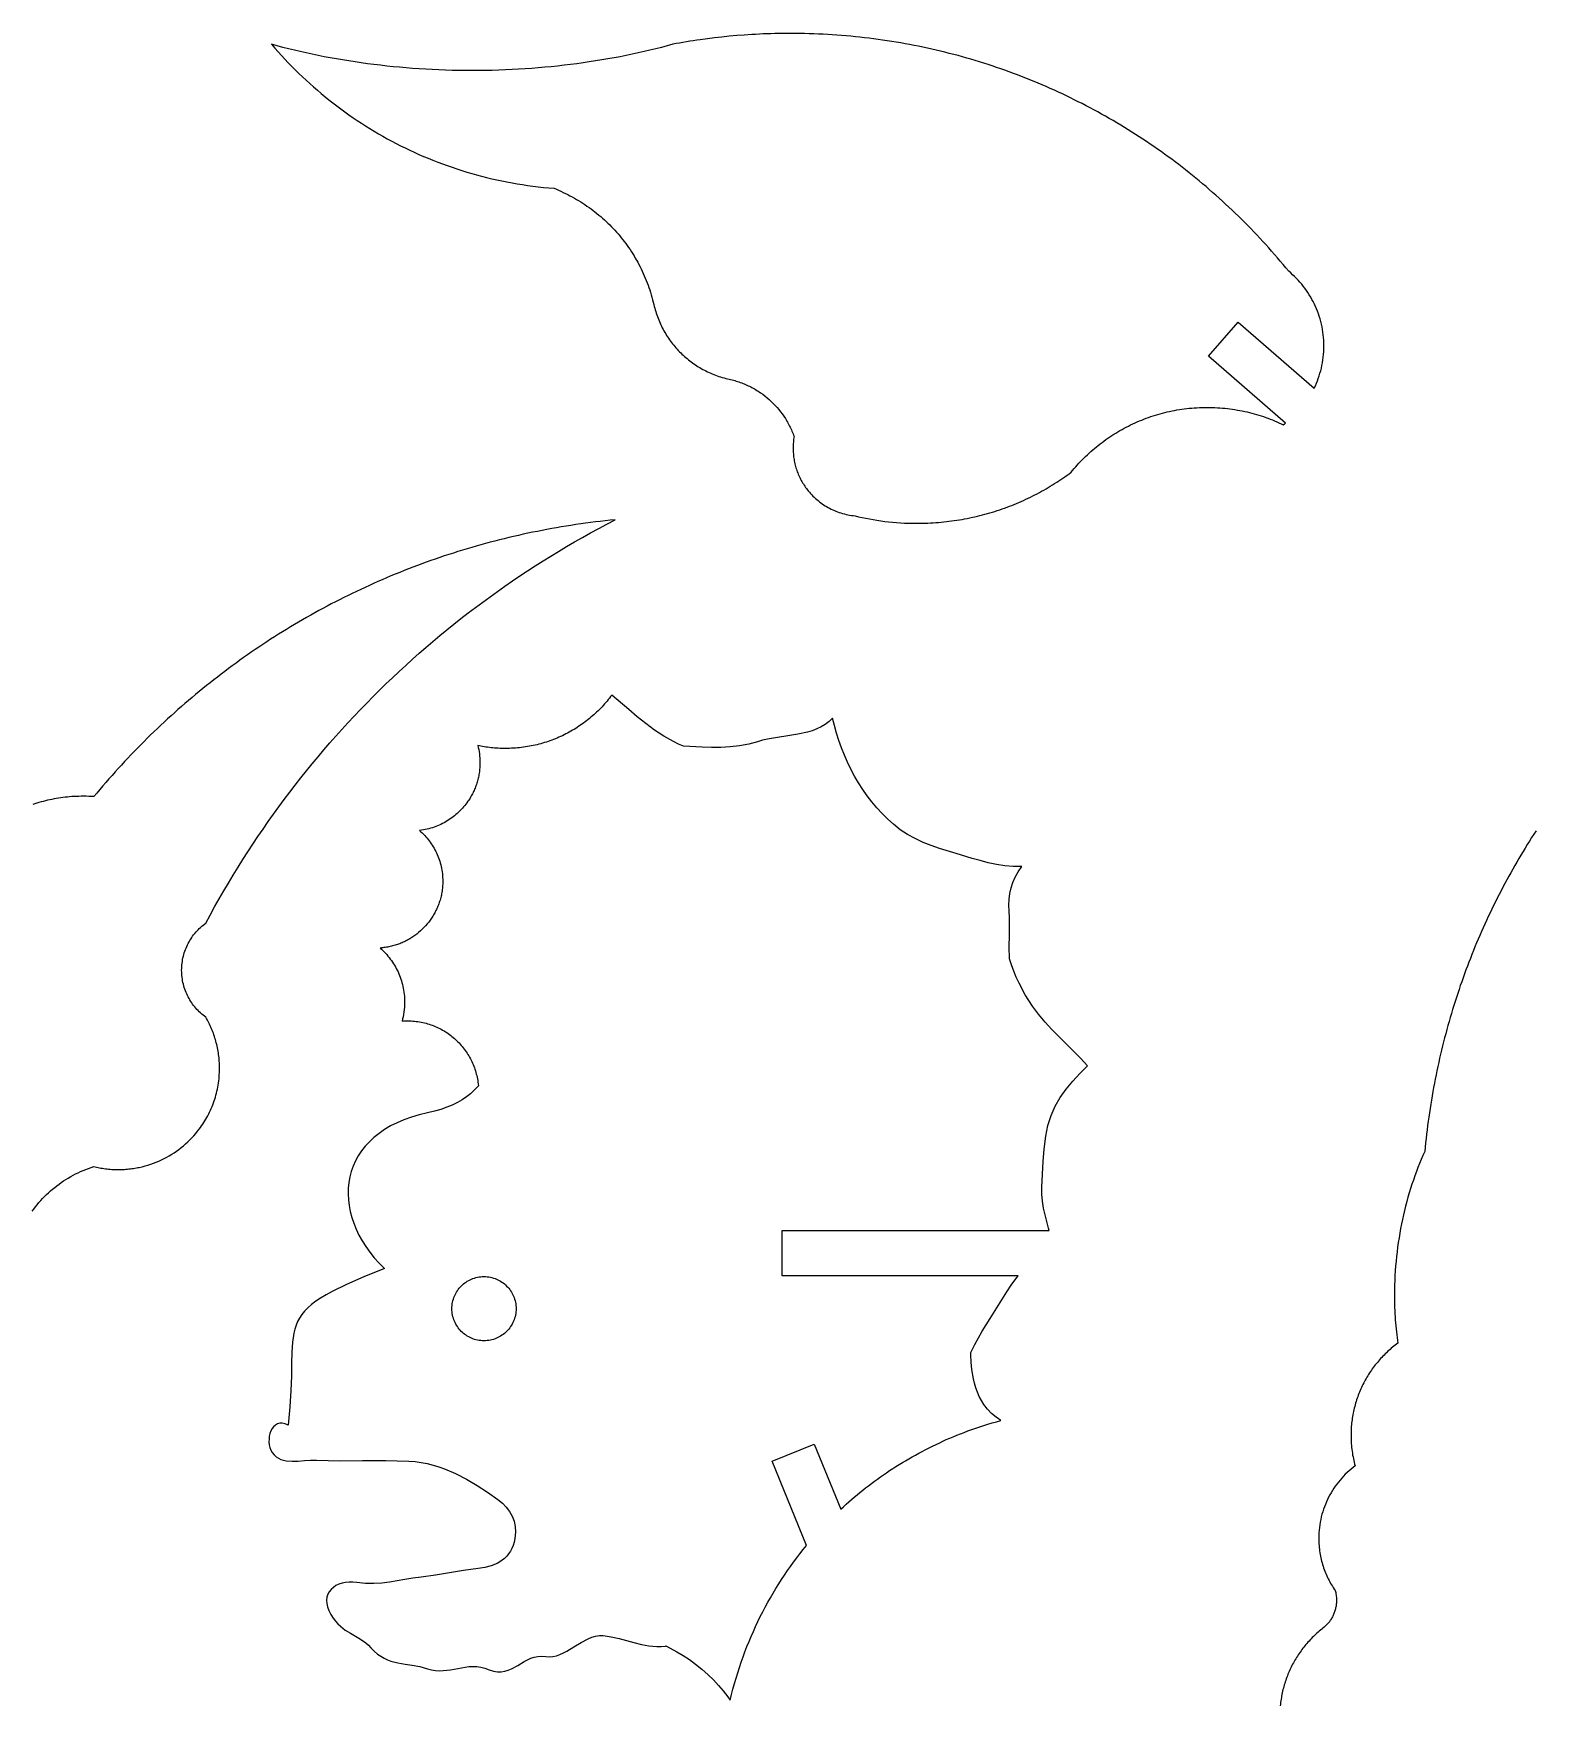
# Model space of a CAD drawing. Extents: x 296 to 476, y 465 to 753.
# Drawn here: x 346.7 to 397.6, y 696.4 to 753 of the extents above; entities that cross this region are included whole.
import ezdxf

# ---------------------------------------------------------------- set-up
doc = ezdxf.new("R2010")
doc.units = 0
doc.layers.add('Default_Layer', color=1, linetype='CONTINUOUS')

msp = doc.modelspace()

# ---------------------------------------------------------------- linework, layer by layer
at = {"layer": 'Default_Layer'}
for points in [[(390.08, 741.022), (390.118, 741.101), (390.154, 741.182), (390.187, 741.264), (390.219, 741.348), (390.248, 741.434), (390.275, 741.521), (390.3, 741.609), (390.322, 741.698), (390.342, 741.789), (390.359, 741.881), (390.374, 741.974), (390.386, 742.068), (390.396, 742.163), (390.403, 742.258), (390.407, 742.355), (390.409, 742.452), (390.407, 742.547), (390.403, 742.641), (390.397, 742.735), (390.387, 742.828), (390.376, 742.92), (390.361, 743.011), (390.344, 743.101), (390.325, 743.191), (390.303, 743.279), (390.279, 743.367), (390.253, 743.454), (390.224, 743.539), (390.193, 743.624), (390.159, 743.707), (390.124, 743.79), (390.086, 743.871), (390.046, 743.951), (390.004, 744.029), (389.96, 744.107), (389.914, 744.183), (389.866, 744.258), (389.816, 744.331), (389.764, 744.403), (389.71, 744.474), (389.655, 744.543), (389.597, 744.61), (389.538, 744.676), (389.477, 744.741), (389.414, 744.803), (389.349, 744.865), (389.283, 744.924), (389.216, 744.982), (389.121, 745.097), (389.026, 745.212), (388.93, 745.326), (388.833, 745.439), (388.736, 745.552), (388.637, 745.664), (388.538, 745.775), (388.439, 745.885), (388.338, 745.995), (388.237, 746.105), (388.135, 746.213), (388.033, 746.321), (387.93, 746.428), (387.826, 746.534), (387.721, 746.64), (387.616, 746.745), (387.51, 746.849), (387.403, 746.953), (387.295, 747.055), (387.187, 747.157), (387.078, 747.259), (386.969, 747.359), (386.859, 747.459), (386.748, 747.558), (386.637, 747.656), (386.524, 747.754), (386.412, 747.851), (386.298, 747.947), (386.184, 748.042), (386.069, 748.137), (385.954, 748.23), (385.838, 748.323), (385.722, 748.415), (385.604, 748.507), (385.486, 748.597), (385.368, 748.687), (385.249, 748.776), (385.129, 748.864), (385.009, 748.952), (384.888, 749.038), (384.766, 749.124), (384.644, 749.209), (384.521, 749.293), (384.398, 749.376), (384.274, 749.459), (384.15, 749.54), (384.025, 749.621), (383.899, 749.701), (383.773, 749.78), (383.646, 749.859), (383.519, 749.936), (383.391, 750.013), (383.262, 750.088), (383.133, 750.163), (383.004, 750.237), (382.873, 750.31), (382.743, 750.382), (382.612, 750.454), (382.48, 750.524), (382.348, 750.594), (382.215, 750.663), (382.082, 750.73), (381.948, 750.797), (381.813, 750.863), (381.679, 750.928), (381.543, 750.993), (381.407, 751.056), (381.271, 751.118), (381.134, 751.18), (380.997, 751.24), (380.859, 751.3), (380.721, 751.358), (380.582, 751.416), (380.443, 751.473), (380.303, 751.529), (380.163, 751.584), (380.022, 751.638), (379.881, 751.691), (379.739, 751.743), (379.597, 751.794), (379.455, 751.844), (379.312, 751.893), (379.168, 751.941), (379.025, 751.989), (378.88, 752.035), (378.736, 752.08), (378.591, 752.124), (378.445, 752.168), (378.299, 752.21), (378.153, 752.251), (378.006, 752.292), (377.859, 752.331), (377.711, 752.369), (377.563, 752.406), (377.415, 752.443), (377.266, 752.478), (377.117, 752.512), (376.967, 752.545), (376.817, 752.577), (376.667, 752.609), (376.516, 752.639), (376.365, 752.668), (376.214, 752.696), (376.062, 752.723), (375.91, 752.748), (375.757, 752.773), (375.605, 752.797), (375.451, 752.82), (375.298, 752.841), (375.144, 752.862), (374.99, 752.881), (374.835, 752.9), (374.68, 752.917), (374.525, 752.933), (374.37, 752.948), (374.214, 752.962), (374.058, 752.975), (373.901, 752.987), (373.744, 752.998), (373.587, 753.007), (373.43, 753.016), (373.272, 753.023), (373.114, 753.029), (372.956, 753.034), (372.798, 753.038), (372.639, 753.041), (372.48, 753.043), (372.32, 753.044), (372.188, 753.043), (372.057, 753.042), (371.925, 753.04), (371.794, 753.037), (371.663, 753.034), (371.533, 753.03), (371.403, 753.025), (371.273, 753.019), (371.143, 753.013), (371.014, 753.005), (370.758, 752.989), (370.503, 752.97), (370.251, 752.947), (370.001, 752.923), (369.754, 752.895), (369.509, 752.865), (369.268, 752.832), (369.149, 752.815), (369.03, 752.797), (368.913, 752.778), (368.796, 752.759), (368.68, 752.739), (368.566, 752.719), (368.452, 752.698), (368.339, 752.676), (368.147, 752.623), (367.953, 752.572), (367.757, 752.523), (367.56, 752.475), (367.361, 752.428), (367.161, 752.383), (366.959, 752.339), (366.755, 752.297), (366.551, 752.256), (366.344, 752.217), (366.137, 752.18), (365.928, 752.144), (365.718, 752.11), (365.506, 752.077), (365.293, 752.046), (365.08, 752.016), (364.865, 751.989), (364.649, 751.963), (364.432, 751.938), (364.214, 751.916), (363.995, 751.895), (363.775, 751.875), (363.554, 751.858), (363.333, 751.842), (363.11, 751.828), (362.887, 751.816), (362.664, 751.806), (362.439, 751.798), (362.214, 751.791), (361.989, 751.786), (361.762, 751.783), (361.536, 751.783), (361.309, 751.783), (361.083, 751.786), (360.858, 751.791), (360.633, 751.798), (360.408, 751.806), (360.184, 751.816), (359.961, 751.828), (359.739, 751.842), (359.518, 751.858), (359.297, 751.875), (359.077, 751.895), (358.858, 751.916), (358.64, 751.938), (358.423, 751.963), (358.207, 751.989), (357.992, 752.016), (357.778, 752.046), (357.566, 752.077), (357.354, 752.11), (357.144, 752.144), (356.935, 752.18), (356.727, 752.217), (356.521, 752.256), (356.316, 752.297), (356.113, 752.339), (355.911, 752.383), (355.71, 752.428), (355.512, 752.475), (355.314, 752.523), (355.119, 752.572), (354.925, 752.623), (354.733, 752.676), (354.844, 752.547), (354.956, 752.42), (355.07, 752.295), (355.185, 752.17), (355.302, 752.047), (355.421, 751.926), (355.54, 751.806), (355.661, 751.687), (355.784, 751.57), (355.908, 751.455), (356.033, 751.341), (356.16, 751.228), (356.288, 751.117), (356.417, 751.007), (356.548, 750.9), (356.68, 750.793), (356.813, 750.688), (356.948, 750.585), (357.083, 750.483), (357.221, 750.383), (357.359, 750.285), (357.498, 750.188), (357.639, 750.093), (357.781, 750), (357.924, 749.908), (358.069, 749.818), (358.214, 749.73), (358.361, 749.644), (358.509, 749.559), (358.658, 749.476), (358.808, 749.394), (358.959, 749.315), (359.112, 749.237), (359.265, 749.161), (359.419, 749.087), (359.575, 749.015), (359.732, 748.945), (359.889, 748.876), (360.048, 748.81), (360.208, 748.745), (360.368, 748.682), (360.53, 748.621), (360.692, 748.562), (360.856, 748.505), (361.021, 748.45), (361.186, 748.397), (361.352, 748.346), (361.52, 748.296), (361.688, 748.249), (361.857, 748.204), (362.027, 748.161), (362.198, 748.12), (362.369, 748.081), (362.542, 748.044), (362.715, 748.01), (362.889, 747.977), (363.064, 747.946), (363.24, 747.918), (363.417, 747.892), (363.594, 747.867), (363.772, 747.845), (363.951, 747.826), (364.13, 747.808), (364.31, 747.793), (364.39, 747.76), (364.468, 747.727), (364.546, 747.692), (364.624, 747.656), (364.7, 747.619), (364.776, 747.581), (364.852, 747.542), (364.926, 747.502), (365, 747.461), (365.073, 747.419), (365.146, 747.375), (365.218, 747.331), (365.289, 747.286), (365.359, 747.24), (365.428, 747.192), (365.497, 747.144), (365.565, 747.095), (365.632, 747.045), (365.698, 746.994), (365.763, 746.941), (365.828, 746.888), (365.892, 746.834), (365.955, 746.78), (366.017, 746.724), (366.078, 746.667), (366.139, 746.609), (366.198, 746.551), (366.257, 746.492), (366.314, 746.431), (366.371, 746.37), (366.427, 746.308), (366.482, 746.246), (366.536, 746.182), (366.589, 746.117), (366.641, 746.052), (366.692, 745.986), (366.742, 745.919), (366.791, 745.852), (366.84, 745.783), (366.887, 745.714), (366.933, 745.644), (366.978, 745.574), (367.022, 745.502), (367.065, 745.43), (367.107, 745.357), (367.148, 745.284), (367.188, 745.21), (367.227, 745.135), (367.265, 745.059), (367.301, 744.983), (367.337, 744.906), (367.371, 744.828), (367.405, 744.75), (367.437, 744.671), (367.468, 744.592), (367.498, 744.511), (367.526, 744.431), (367.554, 744.349), (367.58, 744.268), (367.605, 744.185), (367.629, 744.102), (367.652, 744.018), (367.673, 743.934), (367.694, 743.849), (367.708, 743.79), (367.723, 743.731), (367.74, 743.673), (367.757, 743.615), (367.775, 743.557), (367.794, 743.5), (367.815, 743.444), (367.836, 743.388), (367.858, 743.332), (367.881, 743.277), (367.905, 743.223), (367.93, 743.169), (367.955, 743.115), (367.982, 743.062), (368.01, 743.01), (368.038, 742.958), (368.067, 742.907), (368.097, 742.856), (368.128, 742.806), (368.16, 742.757), (368.193, 742.708), (368.226, 742.66), (368.261, 742.612), (368.296, 742.565), (368.332, 742.519), (368.368, 742.473), (368.406, 742.428), (368.444, 742.384), (368.483, 742.34), (368.523, 742.298), (368.563, 742.255), (368.604, 742.214), (368.646, 742.173), (368.689, 742.133), (368.732, 742.094), (368.776, 742.055), (368.821, 742.018), (368.866, 741.981), (368.912, 741.944), (368.959, 741.909), (369.006, 741.874), (369.054, 741.84), (369.103, 741.808), (369.152, 741.775), (369.202, 741.744), (369.252, 741.714), (369.303, 741.684), (369.355, 741.655), (369.407, 741.627), (369.459, 741.6), (369.513, 741.574), (369.566, 741.549), (369.621, 741.525), (369.675, 741.501), (369.731, 741.479), (369.787, 741.457), (369.843, 741.437), (369.9, 741.417), (369.957, 741.399), (370.015, 741.381), (370.073, 741.364), (370.132, 741.349), (370.191, 741.334), (370.25, 741.32), (370.298, 741.309), (370.346, 741.297), (370.394, 741.285), (370.441, 741.272), (370.488, 741.258), (370.534, 741.243), (370.58, 741.228), (370.626, 741.212), (370.672, 741.195), (370.717, 741.178), (370.761, 741.16), (370.806, 741.141), (370.85, 741.122), (370.893, 741.101), (370.936, 741.081), (370.979, 741.059), (371.021, 741.037), (371.063, 741.015), (371.105, 740.991), (371.146, 740.967), (371.187, 740.943), (371.227, 740.917), (371.267, 740.892), (371.306, 740.865), (371.384, 740.81), (371.459, 740.753), (371.533, 740.694), (371.604, 740.633), (371.674, 740.569), (371.742, 740.503), (371.807, 740.435), (371.871, 740.365), (371.932, 740.293), (371.991, 740.218), (372.047, 740.142), (372.102, 740.065), (372.154, 739.985), (372.179, 739.944), (372.203, 739.903), (372.227, 739.862), (372.251, 739.82), (372.273, 739.778), (372.295, 739.735), (372.316, 739.692), (372.337, 739.649), (372.357, 739.605), (372.377, 739.56), (372.395, 739.516), (372.413, 739.471), (372.431, 739.425), (372.447, 739.38), (372.44, 739.335), (372.433, 739.289), (372.428, 739.241), (372.423, 739.192), (372.419, 739.143), (372.416, 739.092), (372.415, 739.041), (372.414, 738.99), (372.415, 738.94), (372.416, 738.89), (372.419, 738.841), (372.423, 738.792), (372.427, 738.743), (372.433, 738.695), (372.439, 738.647), (372.447, 738.599), (372.456, 738.552), (372.465, 738.505), (372.476, 738.458), (372.487, 738.412), (372.499, 738.366), (372.513, 738.32), (372.527, 738.275), (372.542, 738.231), (372.558, 738.186), (372.574, 738.143), (372.592, 738.099), (372.61, 738.056), (372.63, 738.014), (372.65, 737.972), (372.671, 737.93), (372.692, 737.89), (372.715, 737.849), (372.738, 737.809), (372.762, 737.77), (372.787, 737.731), (372.812, 737.693), (372.838, 737.655), (372.865, 737.618), (372.893, 737.582), (372.93, 737.536), (372.967, 737.491), (373.006, 737.447), (373.046, 737.403), (373.087, 737.361), (373.129, 737.32), (373.172, 737.28), (373.216, 737.242), (373.261, 737.204), (373.306, 737.167), (373.353, 737.132), (373.401, 737.098), (373.449, 737.065), (373.499, 737.033), (373.549, 737.002), (373.6, 736.973), (373.652, 736.945), (373.705, 736.918), (373.758, 736.892), (373.813, 736.868), (373.868, 736.846), (373.923, 736.824), (373.98, 736.804), (374.037, 736.786), (374.095, 736.768), (374.153, 736.753), (374.212, 736.738), (374.272, 736.726), (374.332, 736.715), (374.393, 736.705), (374.454, 736.697), (374.516, 736.69), (374.635, 736.661), (374.756, 736.633), (374.879, 736.607), (375.004, 736.583), (375.131, 736.56), (375.259, 736.539), (375.389, 736.52), (375.52, 736.503), (375.652, 736.488), (375.786, 736.474), (375.921, 736.463), (376.057, 736.454), (376.194, 736.446), (376.332, 736.441), (376.47, 736.438), (376.609, 736.437), (376.702, 736.437), (376.794, 736.439), (376.885, 736.441), (376.977, 736.444), (377.068, 736.448), (377.159, 736.454), (377.25, 736.46), (377.34, 736.467), (377.43, 736.475), (377.52, 736.483), (377.61, 736.493), (377.699, 736.504), (377.789, 736.515), (377.877, 736.528), (377.966, 736.541), (378.054, 736.555), (378.142, 736.57), (378.23, 736.586), (378.317, 736.603), (378.404, 736.62), (378.491, 736.639), (378.577, 736.658), (378.663, 736.678), (378.749, 736.699), (378.834, 736.721), (378.919, 736.743), (379.004, 736.767), (379.088, 736.791), (379.172, 736.816), (379.255, 736.842), (379.338, 736.869), (379.421, 736.896), (379.503, 736.924), (379.585, 736.954), (379.667, 736.983), (379.748, 737.014), (379.829, 737.045), (379.909, 737.077), (379.989, 737.11), (380.069, 737.144), (380.148, 737.178), (380.226, 737.214), (380.305, 737.249), (380.382, 737.286), (380.46, 737.323), (380.536, 737.362), (380.613, 737.4), (380.689, 737.44), (380.764, 737.48), (380.839, 737.521), (380.914, 737.563), (380.988, 737.605), (381.061, 737.648), (381.134, 737.692), (381.207, 737.736), (381.279, 737.781), (381.35, 737.827), (381.421, 737.873), (381.492, 737.921), (381.562, 737.968), (381.631, 738.017), (381.7, 738.066), (381.769, 738.115), (381.836, 738.166), (381.888, 738.228), (381.941, 738.29), (381.994, 738.352), (382.048, 738.412), (382.103, 738.472), (382.159, 738.531), (382.216, 738.589), (382.273, 738.647), (382.331, 738.704), (382.39, 738.759), (382.45, 738.814), (382.51, 738.869), (382.571, 738.922), (382.633, 738.975), (382.695, 739.027), (382.758, 739.078), (382.822, 739.128), (382.887, 739.177), (382.952, 739.225), (383.018, 739.273), (383.084, 739.319), (383.151, 739.365), (383.219, 739.41), (383.287, 739.454), (383.357, 739.497), (383.426, 739.539), (383.496, 739.58), (383.567, 739.62), (383.639, 739.659), (383.711, 739.697), (383.783, 739.735), (383.857, 739.771), (383.93, 739.806), (384.005, 739.84), (384.08, 739.874), (384.155, 739.906), (384.231, 739.937), (384.307, 739.967), (384.384, 739.997), (384.462, 740.025), (384.539, 740.052), (384.618, 740.078), (384.697, 740.103), (384.776, 740.127), (384.856, 740.15), (384.936, 740.171), (385.017, 740.192), (385.098, 740.211), (385.179, 740.23), (385.261, 740.247), (385.344, 740.263), (385.426, 740.278), (385.51, 740.292), (385.593, 740.305), (385.677, 740.316), (385.761, 740.327), (385.846, 740.336), (385.931, 740.344), (386.016, 740.35), (386.102, 740.356), (386.188, 740.36), (386.274, 740.363), (386.361, 740.365), (386.448, 740.366), (386.535, 740.365), (386.623, 740.363), (386.71, 740.36), (386.797, 740.356), (386.883, 740.35), (386.969, 740.343), (387.055, 740.335), (387.14, 740.326), (387.225, 740.316), (387.309, 740.304), (387.393, 740.291), (387.476, 740.277), (387.559, 740.262), (387.642, 740.246), (387.724, 740.229), (387.805, 740.211), (387.886, 740.191), (387.967, 740.171), (388.046, 740.149), (388.125, 740.127), (388.204, 740.103), (388.282, 740.078), (388.359, 740.052), (388.436, 740.026), (388.512, 739.998), (388.588, 739.969), (388.662, 739.939), (388.736, 739.909), (388.809, 739.877), (388.882, 739.845), (388.954, 739.811), (389.025, 739.777), (389.071, 739.81), (389.104, 739.835), (386.499, 742.097), (387.506, 743.257), (390.08, 741.022)], [(357.859, 710.891), (357.272, 710.635), (356.789, 710.397), (356.582, 710.283), (356.398, 710.171), (356.235, 710.06), (356.091, 709.95), (355.965, 709.839), (355.856, 709.726), (355.763, 709.612), (355.685, 709.494), (355.619, 709.373), (355.566, 709.246), (355.523, 709.114), (355.49, 708.975), (355.446, 708.675), (355.424, 708.338), (355.415, 707.958), (355.407, 707.527), (355.392, 707.04), (355.359, 706.488), (355.297, 705.865), (355.194, 705.909), (355.098, 705.928), (355.011, 705.926), (354.933, 705.904), (354.864, 705.864), (354.804, 705.81), (354.753, 705.743), (354.712, 705.665), (354.681, 705.579), (354.66, 705.487), (354.649, 705.391), (354.648, 705.294), (354.659, 705.197), (354.681, 705.104), (354.714, 705.016), (354.758, 704.935), (354.821, 704.855), (354.891, 704.79), (354.968, 704.739), (355.05, 704.7), (355.139, 704.671), (355.232, 704.652), (355.429, 704.638), (355.637, 704.644), (355.849, 704.659), (356.059, 704.673), (356.263, 704.674), (356.651, 704.661), (357.04, 704.656), (357.821, 704.659), (358.606, 704.661), (358.999, 704.655), (359.394, 704.641), (359.605, 704.625), (359.811, 704.598), (360.013, 704.559), (360.212, 704.51), (360.408, 704.451), (360.6, 704.383), (360.976, 704.223), (361.343, 704.034), (361.702, 703.821), (362.055, 703.59), (362.403, 703.344), (362.559, 703.22), (362.693, 703.084), (362.805, 702.938), (362.892, 702.78), (362.955, 702.61), (362.991, 702.426), (363, 702.229), (362.981, 702.017), (362.957, 701.896), (362.923, 701.783), (362.881, 701.68), (362.831, 701.584), (362.772, 701.497), (362.707, 701.418), (362.634, 701.346), (362.555, 701.281), (362.47, 701.224), (362.379, 701.173), (362.183, 701.091), (361.969, 701.033), (361.741, 700.998), (361.243, 700.934), (360.768, 700.857), (360.295, 700.779), (359.805, 700.71), (359.526, 700.671), (359.258, 700.626), (358.735, 700.54), (358.471, 700.509), (358.202, 700.494), (357.921, 700.498), (357.626, 700.528), (357.493, 700.542), (357.364, 700.542), (357.241, 700.529), (357.125, 700.504), (357.017, 700.468), (356.918, 700.421), (356.83, 700.362), (356.755, 700.294), (356.692, 700.216), (356.645, 700.129), (356.613, 700.034), (356.599, 699.93), (356.604, 699.819), (356.628, 699.7), (356.674, 699.575), (356.742, 699.444), (356.822, 699.321), (356.903, 699.214), (356.984, 699.122), (357.067, 699.042), (357.236, 698.912), (357.407, 698.806), (357.581, 698.709), (357.755, 698.605), (357.931, 698.477), (358.018, 698.4), (358.106, 698.31), (358.216, 698.198), (358.327, 698.103), (358.44, 698.025), (358.553, 697.96), (358.668, 697.907), (358.783, 697.865), (359.019, 697.804), (359.26, 697.762), (359.507, 697.725), (359.761, 697.677), (360.022, 697.605), (360.16, 697.567), (360.293, 697.545), (360.424, 697.537), (360.552, 697.54), (360.802, 697.57), (361.05, 697.617), (361.3, 697.66), (361.428, 697.674), (361.557, 697.68), (361.69, 697.675), (361.826, 697.656), (361.966, 697.623), (362.111, 697.571), (362.258, 697.521), (362.394, 697.498), (362.523, 697.498), (362.644, 697.517), (362.76, 697.552), (362.871, 697.6), (363.086, 697.719), (363.298, 697.847), (363.407, 697.907), (363.519, 697.958), (363.636, 697.998), (363.759, 698.023), (363.889, 698.031), (364.029, 698.016), (364.151, 698.005), (364.272, 698.015), (364.392, 698.042), (364.512, 698.085), (364.63, 698.14), (364.749, 698.204), (364.986, 698.349), (365.226, 698.496), (365.47, 698.623), (365.594, 698.672), (365.72, 698.707), (365.848, 698.725), (365.978, 698.725), (366.252, 698.687), (366.514, 698.63), (367.019, 698.492), (367.271, 698.43), (367.53, 698.383), (367.8, 698.362), (367.94, 698.363), (368.085, 698.374), (368.1, 698.376), (368.251, 698.301), (368.473, 698.181), (368.689, 698.051), (368.899, 697.912), (369.103, 697.764), (369.324, 697.586), (369.535, 697.397), (369.713, 697.223), (369.884, 697.04), (370.046, 696.851), (370.199, 696.654), (370.282, 696.538), (370.328, 696.727), (370.377, 696.914), (370.428, 697.099), (370.481, 697.284), (370.537, 697.466), (370.595, 697.647), (370.656, 697.826), (370.719, 698.004), (370.784, 698.181), (370.851, 698.355), (370.921, 698.528), (370.993, 698.7), (371.067, 698.87), (371.144, 699.038), (371.222, 699.205), (371.303, 699.37), (371.386, 699.533), (371.471, 699.695), (371.558, 699.855), (371.647, 700.013), (371.738, 700.17), (371.831, 700.325), (371.927, 700.479), (372.024, 700.63), (372.123, 700.78), (372.224, 700.929), (372.327, 701.075), (372.433, 701.22), (372.539, 701.363), (372.648, 701.504), (372.759, 701.644), (372.871, 701.782), (371.704, 704.64), (373.126, 705.221), (374.028, 703.012), (374.119, 703.095), (374.21, 703.178), (374.302, 703.26), (374.395, 703.341), (374.489, 703.421), (374.584, 703.501), (374.68, 703.579), (374.776, 703.657), (374.874, 703.734), (374.972, 703.81), (375.072, 703.885), (375.172, 703.96), (375.273, 704.033), (375.375, 704.106), (375.478, 704.178), (375.583, 704.249), (375.688, 704.319), (375.794, 704.388), (375.901, 704.457), (376.009, 704.524), (376.118, 704.591), (376.228, 704.657), (376.339, 704.722), (376.451, 704.786), (376.564, 704.849), (376.678, 704.911), (376.793, 704.973), (376.909, 705.033), (377.026, 705.093), (377.144, 705.152), (377.263, 705.21), (377.384, 705.267), (377.494, 705.319), (377.607, 705.37), (377.723, 705.421), (377.841, 705.471), (377.961, 705.521), (378.085, 705.57), (378.21, 705.618), (378.339, 705.666), (378.47, 705.713), (378.604, 705.759), (378.74, 705.804), (378.879, 705.849), (379.021, 705.893), (379.166, 705.936), (379.313, 705.978), (379.462, 706.019), (379.298, 706.131), (379.146, 706.259), (379.008, 706.402), (378.886, 706.56), (378.801, 706.694), (378.726, 706.834), (378.662, 706.979), (378.608, 707.128), (378.562, 707.28), (378.525, 707.435), (378.473, 707.748), (378.45, 707.994), (378.441, 708.242), (378.441, 708.324), (378.464, 708.374), (378.576, 708.601), (378.821, 709.047), (379.091, 709.479), (379.378, 709.931), (379.662, 710.383), (379.808, 710.604), (379.961, 710.821), (380.04, 710.924), (372.041, 710.924), (372.041, 712.461), (381.099, 712.461), (381.077, 712.543), (380.956, 712.996), (380.904, 713.223), (380.866, 713.453), (380.844, 713.688), (380.844, 713.931), (380.893, 714.796), (380.93, 715.22), (380.982, 715.661), (381.013, 715.843), (381.053, 716.019), (381.102, 716.19), (381.16, 716.355), (381.226, 716.516), (381.3, 716.672), (381.472, 716.971), (381.67, 717.255), (381.892, 717.526), (382.135, 717.786), (382.396, 718.038), (382.157, 718.3), (381.914, 718.55), (381.424, 719.034), (381.185, 719.278), (380.955, 719.528), (380.735, 719.791), (380.53, 720.07), (380.287, 720.454), (380.075, 720.846), (379.981, 721.047), (379.895, 721.252), (379.817, 721.462), (379.747, 721.676), (379.741, 722.082), (379.75, 722.477), (379.755, 722.874), (379.75, 723.076), (379.737, 723.282), (379.727, 723.493), (379.735, 723.695), (379.761, 723.89), (379.804, 724.078), (379.867, 724.262), (379.948, 724.443), (380.048, 724.622), (380.168, 724.801), (379.876, 724.802), (379.589, 724.826), (379.307, 724.87), (379.028, 724.93), (378.753, 725.001), (378.48, 725.078), (377.939, 725.237), (377.377, 725.409), (377.098, 725.509), (376.822, 725.62), (376.554, 725.746), (376.295, 725.888), (376.048, 726.049), (375.816, 726.231), (375.622, 726.407), (375.436, 726.593), (375.258, 726.787), (375.089, 726.989), (374.929, 727.198), (374.778, 727.415), (374.635, 727.637), (374.501, 727.866), (374.375, 728.099), (374.259, 728.338), (374.152, 728.58), (374.054, 728.825), (373.965, 729.074), (373.885, 729.324), (373.814, 729.577), (373.753, 729.83), (373.633, 729.714), (373.502, 729.616), (373.364, 729.533), (373.217, 729.463), (373.064, 729.406), (372.905, 729.358), (372.574, 729.284), (372.231, 729.229), (371.885, 729.179), (371.542, 729.117), (371.375, 729.079), (371.211, 729.032), (370.91, 728.951), (370.601, 728.894), (370.287, 728.858), (369.969, 728.841), (369.65, 728.837), (369.331, 728.844), (368.704, 728.876), (368.529, 728.952), (368.359, 729.035), (368.032, 729.22), (367.721, 729.425), (367.422, 729.646), (367.13, 729.88), (366.844, 730.121), (366.269, 730.611), (366.23, 730.56), (366.19, 730.509), (366.15, 730.459), (366.108, 730.409), (366.067, 730.36), (366.024, 730.312), (365.981, 730.264), (365.937, 730.217), (365.893, 730.171), (365.847, 730.125), (365.802, 730.08), (365.755, 730.035), (365.708, 729.991), (365.661, 729.948), (365.613, 729.905), (365.564, 729.864), (365.514, 729.823), (365.465, 729.782), (365.414, 729.742), (365.363, 729.703), (365.311, 729.665), (365.259, 729.628), (365.206, 729.591), (365.153, 729.555), (365.099, 729.519), (365.045, 729.485), (364.99, 729.451), (364.935, 729.418), (364.879, 729.386), (364.823, 729.354), (364.766, 729.324), (364.709, 729.294), (364.651, 729.265), (364.593, 729.236), (364.534, 729.209), (364.475, 729.182), (364.416, 729.157), (364.356, 729.132), (364.295, 729.108), (364.235, 729.085), (364.173, 729.062), (364.112, 729.041), (364.05, 729.02), (363.987, 729), (363.924, 728.982), (363.861, 728.964), (363.798, 728.947), (363.734, 728.931), (363.669, 728.915), (363.605, 728.901), (363.54, 728.888), (363.475, 728.876), (363.409, 728.864), (363.343, 728.854), (363.277, 728.844), (363.21, 728.836), (363.143, 728.828), (363.076, 728.821), (363.009, 728.816), (362.941, 728.811), (362.873, 728.808), (362.805, 728.805), (362.736, 728.804), (362.667, 728.803), (362.605, 728.804), (362.543, 728.805), (362.481, 728.807), (362.42, 728.81), (362.359, 728.813), (362.298, 728.818), (362.238, 728.823), (362.178, 728.829), (362.119, 728.836), (362.061, 728.843), (362.003, 728.852), (361.946, 728.86), (361.89, 728.87), (361.835, 728.88), (361.78, 728.891), (361.727, 728.903), (361.743, 728.837), (361.758, 728.768), (361.77, 728.698), (361.781, 728.626), (361.789, 728.552), (361.795, 728.477), (361.799, 728.402), (361.8, 728.325), (361.799, 728.279), (361.798, 728.234), (361.796, 728.188), (361.793, 728.143), (361.789, 728.098), (361.784, 728.054), (361.779, 728.009), (361.772, 727.965), (361.765, 727.921), (361.757, 727.878), (361.748, 727.835), (361.738, 727.792), (361.728, 727.749), (361.717, 727.707), (361.705, 727.665), (361.692, 727.623), (361.679, 727.582), (361.665, 727.541), (361.65, 727.501), (361.634, 727.461), (361.618, 727.421), (361.601, 727.382), (361.583, 727.343), (361.565, 727.305), (361.546, 727.267), (361.526, 727.229), (361.506, 727.192), (361.485, 727.156), (361.463, 727.12), (361.441, 727.084), (361.418, 727.049), (361.394, 727.014), (361.359, 726.964), (361.322, 726.915), (361.284, 726.867), (361.245, 726.82), (361.205, 726.774), (361.163, 726.729), (361.121, 726.686), (361.077, 726.643), (361.033, 726.602), (360.987, 726.561), (360.94, 726.522), (360.892, 726.485), (360.843, 726.448), (360.794, 726.413), (360.743, 726.379), (360.691, 726.346), (360.639, 726.315), (360.585, 726.285), (360.531, 726.256), (360.476, 726.229), (360.42, 726.203), (360.363, 726.179), (360.305, 726.156), (360.247, 726.135), (360.188, 726.115), (360.128, 726.097), (360.068, 726.08), (360.006, 726.064), (359.944, 726.051), (359.882, 726.039), (359.819, 726.028), (359.755, 726.02), (359.799, 725.98), (359.843, 725.939), (359.885, 725.897), (359.927, 725.854), (359.967, 725.81), (360.006, 725.764), (360.044, 725.718), (360.08, 725.671), (360.116, 725.623), (360.15, 725.574), (360.183, 725.524), (360.214, 725.473), (360.245, 725.421), (360.273, 725.369), (360.301, 725.315), (360.327, 725.261), (360.352, 725.206), (360.375, 725.15), (360.397, 725.094), (360.418, 725.037), (360.436, 724.979), (360.454, 724.92), (360.47, 724.861), (360.484, 724.801), (360.496, 724.741), (360.508, 724.68), (360.517, 724.619), (360.525, 724.557), (360.531, 724.494), (360.535, 724.431), (360.538, 724.368), (360.539, 724.304), (360.538, 724.255), (360.537, 724.207), (360.534, 724.159), (360.531, 724.112), (360.526, 724.064), (360.521, 724.018), (360.515, 723.971), (360.508, 723.925), (360.499, 723.88), (360.491, 723.835), (360.481, 723.791), (360.47, 723.747), (360.459, 723.704), (360.447, 723.662), (360.434, 723.62), (360.42, 723.579), (360.406, 723.539), (360.391, 723.499), (360.375, 723.46), (360.359, 723.421), (360.342, 723.382), (360.324, 723.344), (360.306, 723.306), (360.287, 723.269), (360.268, 723.232), (360.247, 723.195), (360.227, 723.159), (360.205, 723.123), (360.183, 723.088), (360.16, 723.053), (360.137, 723.018), (360.113, 722.984), (360.064, 722.918), (360.012, 722.853), (359.958, 722.791), (359.902, 722.73), (359.844, 722.672), (359.783, 722.615), (359.721, 722.561), (359.657, 722.509), (359.624, 722.484), (359.591, 722.46), (359.557, 722.436), (359.523, 722.413), (359.488, 722.39), (359.453, 722.368), (359.418, 722.347), (359.382, 722.326), (359.345, 722.306), (359.309, 722.287), (359.272, 722.268), (359.234, 722.25), (359.196, 722.232), (359.158, 722.216), (359.12, 722.2), (359.081, 722.184), (359.041, 722.169), (359.002, 722.155), (358.962, 722.142), (358.921, 722.13), (358.881, 722.118), (358.84, 722.107), (358.798, 722.096), (358.757, 722.087), (358.715, 722.078), (358.673, 722.07), (358.631, 722.063), (358.588, 722.056), (358.545, 722.05), (358.502, 722.046), (358.458, 722.041), (358.415, 722.038), (358.462, 721.995), (358.508, 721.952), (358.553, 721.906), (358.597, 721.86), (358.64, 721.813), (358.681, 721.765), (358.721, 721.715), (358.76, 721.665), (358.797, 721.613), (358.834, 721.561), (358.869, 721.507), (358.902, 721.453), (358.934, 721.398), (358.965, 721.342), (358.994, 721.284), (359.022, 721.227), (359.048, 721.168), (359.073, 721.108), (359.096, 721.048), (359.117, 720.987), (359.137, 720.925), (359.156, 720.863), (359.173, 720.8), (359.188, 720.736), (359.201, 720.671), (359.213, 720.606), (359.223, 720.541), (359.231, 720.474), (359.237, 720.408), (359.242, 720.34), (359.245, 720.273), (359.246, 720.205), (359.244, 720.119), (359.24, 720.034), (359.233, 719.951), (359.223, 719.869), (359.211, 719.789), (359.196, 719.71), (359.179, 719.634), (359.159, 719.56), (359.203, 719.564), (359.25, 719.566), (359.298, 719.567), (359.347, 719.568), (359.406, 719.567), (359.464, 719.565), (359.522, 719.562), (359.58, 719.557), (359.637, 719.551), (359.694, 719.543), (359.75, 719.534), (359.806, 719.524), (359.862, 719.513), (359.917, 719.5), (359.971, 719.486), (360.025, 719.471), (360.079, 719.455), (360.132, 719.437), (360.184, 719.418), (360.236, 719.398), (360.287, 719.377), (360.338, 719.355), (360.388, 719.332), (360.438, 719.307), (360.486, 719.282), (360.534, 719.255), (360.582, 719.227), (360.629, 719.199), (360.675, 719.169), (360.72, 719.138), (360.764, 719.106), (360.808, 719.074), (360.851, 719.04), (360.894, 719.005), (360.935, 718.97), (360.976, 718.933), (361.015, 718.896), (361.054, 718.857), (361.092, 718.818), (361.13, 718.778), (361.166, 718.737), (361.201, 718.695), (361.236, 718.653), (361.269, 718.609), (361.302, 718.565), (361.333, 718.52), (361.364, 718.475), (361.393, 718.428), (361.422, 718.381), (361.449, 718.333), (361.475, 718.285), (361.501, 718.236), (361.525, 718.186), (361.548, 718.136), (361.57, 718.085), (361.591, 718.033), (361.611, 717.981), (361.629, 717.928), (361.646, 717.874), (361.663, 717.82), (361.677, 717.766), (361.691, 717.711), (361.704, 717.656), (361.715, 717.6), (361.725, 717.543), (361.733, 717.486), (361.74, 717.429), (361.746, 717.371), (361.707, 717.324), (361.596, 717.206), (361.474, 717.095), (361.34, 716.99), (361.194, 716.892), (361.035, 716.8), (360.863, 716.715), (360.677, 716.638), (360.476, 716.568), (360.259, 716.505), (360.027, 716.451), (359.743, 716.384), (359.475, 716.305), (359.224, 716.215), (358.988, 716.114), (358.769, 716.004), (358.566, 715.884), (358.378, 715.754), (358.206, 715.617), (358.05, 715.472), (357.91, 715.319), (357.785, 715.159), (357.675, 714.994), (357.581, 714.822), (357.501, 714.645), (357.437, 714.463), (357.388, 714.278), (357.354, 714.088), (357.334, 713.896), (357.33, 713.701), (357.339, 713.504), (357.364, 713.305), (357.402, 713.106), (357.455, 712.906), (357.523, 712.706), (357.604, 712.506), (357.699, 712.308), (357.808, 712.112), (357.931, 711.917), (358.068, 711.726), (358.218, 711.537), (358.382, 711.353), (358.559, 711.173), (357.859, 710.891)], [(361.936, 710.898), (361.992, 710.896), (362.048, 710.892), (362.102, 710.885), (362.156, 710.875), (362.208, 710.863), (362.26, 710.849), (362.31, 710.832), (362.36, 710.812), (362.408, 710.79), (362.455, 710.766), (362.5, 710.74), (362.544, 710.712), (362.587, 710.681), (362.628, 710.649), (362.668, 710.615), (362.705, 710.579), (362.741, 710.541), (362.776, 710.502), (362.808, 710.461), (362.838, 710.418), (362.867, 710.374), (362.893, 710.328), (362.917, 710.281), (362.939, 710.233), (362.958, 710.184), (362.975, 710.133), (362.99, 710.082), (363.002, 710.029), (363.011, 709.975), (363.018, 709.921), (363.023, 709.866), (363.024, 709.81), (363.023, 709.754), (363.018, 709.699), (363.011, 709.644), (363.002, 709.591), (362.99, 709.538), (362.975, 709.486), (362.958, 709.436), (362.939, 709.386), (362.917, 709.338), (362.893, 709.291), (362.867, 709.246), (362.838, 709.202), (362.808, 709.159), (362.776, 709.118), (362.741, 709.079), (362.705, 709.041), (362.668, 709.005), (362.628, 708.971), (362.587, 708.938), (362.544, 708.908), (362.5, 708.88), (362.455, 708.853), (362.408, 708.829), (362.36, 708.808), (362.31, 708.788), (362.26, 708.771), (362.208, 708.756), (362.156, 708.744), (362.102, 708.735), (362.048, 708.728), (361.992, 708.724), (361.936, 708.722), (361.88, 708.724), (361.825, 708.728), (361.771, 708.735), (361.717, 708.744), (361.664, 708.756), (361.613, 708.771), (361.562, 708.788), (361.513, 708.808), (361.465, 708.829), (361.418, 708.853), (361.372, 708.88), (361.328, 708.908), (361.286, 708.938), (361.244, 708.971), (361.205, 709.005), (361.167, 709.041), (361.131, 709.079), (361.097, 709.118), (361.065, 709.159), (361.034, 709.202), (361.006, 709.246), (360.98, 709.291), (360.956, 709.338), (360.934, 709.386), (360.915, 709.436), (360.898, 709.486), (360.883, 709.538), (360.871, 709.591), (360.861, 709.644), (360.854, 709.699), (360.85, 709.754), (360.849, 709.81), (360.85, 709.866), (360.854, 709.921), (360.861, 709.975), (360.871, 710.029), (360.883, 710.082), (360.898, 710.133), (360.915, 710.184), (360.934, 710.233), (360.956, 710.281), (360.98, 710.328), (361.006, 710.374), (361.034, 710.418), (361.065, 710.461), (361.097, 710.502), (361.131, 710.541), (361.167, 710.579), (361.205, 710.615), (361.244, 710.649), (361.286, 710.681), (361.328, 710.712), (361.372, 710.74), (361.418, 710.766), (361.465, 710.79), (361.513, 710.812), (361.562, 710.832), (361.613, 710.849), (361.664, 710.863), (361.717, 710.875), (361.771, 710.885), (361.825, 710.892), (361.88, 710.896), (361.936, 710.898)]]:
    msp.add_lwpolyline(points, close=True, dxfattribs=at)
for points in [[(346.621, 713.113), (346.676, 713.188), (346.733, 713.262), (346.792, 713.335), (346.852, 713.406), (346.913, 713.476), (346.976, 713.544), (347.041, 713.611), (347.107, 713.676), (347.174, 713.74), (347.243, 713.802), (347.314, 713.863), (347.385, 713.922), (347.459, 713.979), (347.533, 714.035), (347.609, 714.089), (347.686, 714.141), (347.765, 714.192), (347.845, 714.24), (347.926, 714.288), (348.008, 714.333), (348.092, 714.377), (348.177, 714.418), (348.263, 714.458), (348.35, 714.496), (348.438, 714.532), (348.527, 714.567), (348.618, 714.599), (348.71, 714.629), (348.757, 714.617), (348.805, 714.606), (348.853, 714.596), (348.903, 714.586), (348.953, 714.577), (349.004, 714.569), (349.055, 714.561), (349.107, 714.554), (349.16, 714.548), (349.213, 714.543), (349.266, 714.538), (349.32, 714.534), (349.374, 714.532), (349.429, 714.529), (349.483, 714.528), (349.539, 714.528), (349.591, 714.528), (349.643, 714.529), (349.695, 714.531), (349.747, 714.534), (349.799, 714.537), (349.85, 714.542), (349.901, 714.547), (349.952, 714.552), (350.003, 714.559), (350.053, 714.566), (350.103, 714.574), (350.153, 714.583), (350.203, 714.592), (350.253, 714.602), (350.351, 714.624), (350.448, 714.65), (350.544, 714.677), (350.639, 714.708), (350.733, 714.741), (350.825, 714.777), (350.916, 714.816), (351.006, 714.857), (351.094, 714.9), (351.181, 714.946), (351.267, 714.995), (351.351, 715.045), (351.433, 715.098), (351.514, 715.154), (351.593, 715.211), (351.671, 715.271), (351.747, 715.333), (351.821, 715.397), (351.893, 715.463), (351.963, 715.531), (352.032, 715.602), (352.098, 715.674), (352.163, 715.748), (352.225, 715.823), (352.285, 715.901), (352.325, 715.955), (352.364, 716.009), (352.401, 716.064), (352.438, 716.12), (352.474, 716.177), (352.508, 716.235), (352.541, 716.294), (352.574, 716.353), (352.605, 716.413), (352.635, 716.474), (352.663, 716.535), (352.691, 716.597), (352.718, 716.66), (352.743, 716.723), (352.767, 716.788), (352.79, 716.852), (352.811, 716.918), (352.831, 716.984), (352.85, 717.05), (352.868, 717.117), (352.884, 717.185), (352.899, 717.253), (352.913, 717.322), (352.925, 717.391), (352.936, 717.461), (352.945, 717.531), (352.954, 717.602), (352.96, 717.673), (352.965, 717.744), (352.969, 717.816), (352.971, 717.889), (352.972, 717.961), (352.972, 718.021), (352.97, 718.08), (352.968, 718.139), (352.964, 718.198), (352.96, 718.257), (352.954, 718.315), (352.948, 718.373), (352.94, 718.43), (352.932, 718.488), (352.923, 718.545), (352.913, 718.601), (352.902, 718.657), (352.89, 718.713), (352.877, 718.769), (352.863, 718.824), (352.849, 718.879), (352.833, 718.933), (352.817, 718.987), (352.8, 719.04), (352.782, 719.093), (352.763, 719.146), (352.743, 719.198), (352.723, 719.249), (352.702, 719.3), (352.68, 719.351), (352.657, 719.401), (352.634, 719.451), (352.609, 719.5), (352.584, 719.548), (352.559, 719.596), (352.532, 719.643), (352.505, 719.69), (352.459, 719.724), (352.414, 719.76), (352.37, 719.797), (352.327, 719.835), (352.285, 719.875), (352.245, 719.915), (352.206, 719.957), (352.168, 720), (352.131, 720.043), (352.095, 720.088), (352.061, 720.134), (352.028, 720.181), (351.996, 720.229), (351.966, 720.277), (351.937, 720.327), (351.91, 720.378), (351.884, 720.429), (351.86, 720.481), (351.837, 720.534), (351.815, 720.588), (351.795, 720.643), (351.777, 720.698), (351.761, 720.754), (351.746, 720.811), (351.732, 720.868), (351.721, 720.926), (351.711, 720.984), (351.703, 721.044), (351.696, 721.103), (351.692, 721.163), (351.689, 721.224), (351.688, 721.285), (351.689, 721.346), (351.692, 721.407), (351.696, 721.467), (351.703, 721.527), (351.711, 721.586), (351.721, 721.644), (351.732, 721.702), (351.746, 721.76), (351.761, 721.816), (351.777, 721.872), (351.795, 721.928), (351.815, 721.982), (351.837, 722.036), (351.86, 722.089), (351.884, 722.141), (351.91, 722.193), (351.937, 722.243), (351.966, 722.293), (351.996, 722.342), (352.028, 722.389), (352.061, 722.436), (352.095, 722.482), (352.131, 722.527), (352.168, 722.571), (352.206, 722.614), (352.245, 722.655), (352.285, 722.696), (352.327, 722.735), (352.37, 722.773), (352.414, 722.81), (352.459, 722.846), (352.505, 722.88), (352.654, 723.156), (352.806, 723.43), (352.96, 723.702), (353.116, 723.973), (353.275, 724.241), (353.435, 724.508), (353.598, 724.773), (353.764, 725.036), (353.931, 725.297), (354.101, 725.557), (354.274, 725.814), (354.448, 726.07), (354.625, 726.324), (354.803, 726.576), (354.984, 726.826), (355.168, 727.074), (355.353, 727.32), (355.541, 727.564), (355.731, 727.807), (355.923, 728.047), (356.117, 728.285), (356.313, 728.522), (356.512, 728.756), (356.712, 728.989), (356.915, 729.219), (357.12, 729.448), (357.326, 729.674), (357.535, 729.898), (357.747, 730.121), (357.96, 730.341), (358.175, 730.56), (358.392, 730.776), (358.612, 730.99), (358.833, 731.202), (359.056, 731.412), (359.282, 731.62), (359.509, 731.826), (359.739, 732.03), (359.97, 732.231), (360.204, 732.431), (360.439, 732.628), (360.677, 732.823), (360.916, 733.016), (361.157, 733.207), (361.4, 733.396), (361.646, 733.582), (361.893, 733.766), (362.142, 733.949), (362.393, 734.128), (362.645, 734.306), (362.9, 734.481), (363.157, 734.655), (363.415, 734.825), (363.675, 734.994), (363.938, 735.16), (364.202, 735.325), (364.467, 735.486), (364.735, 735.646), (365.004, 735.803), (365.276, 735.958), (365.549, 736.111), (365.824, 736.261), (366.1, 736.409), (366.379, 736.554), (366.211, 736.537), (366.044, 736.519), (365.878, 736.501), (365.712, 736.481), (365.546, 736.46), (365.38, 736.438), (365.215, 736.415), (365.05, 736.391), (364.886, 736.366), (364.721, 736.34), (364.558, 736.314), (364.394, 736.286), (364.231, 736.257), (364.069, 736.227), (363.906, 736.196), (363.745, 736.164), (363.583, 736.132), (363.422, 736.098), (363.261, 736.063), (363.101, 736.028), (362.941, 735.991), (362.781, 735.953), (362.622, 735.915), (362.464, 735.875), (362.305, 735.835), (362.147, 735.794), (361.99, 735.751), (361.833, 735.708), (361.676, 735.664), (361.52, 735.619), (361.364, 735.573), (361.209, 735.526), (361.054, 735.478), (360.899, 735.429), (360.745, 735.379), (360.592, 735.329), (360.438, 735.277), (360.286, 735.225), (360.133, 735.171), (359.982, 735.117), (359.83, 735.062), (359.679, 735.006), (359.529, 734.949), (359.379, 734.891), (359.229, 734.832), (359.08, 734.773), (358.931, 734.712), (358.783, 734.651), (358.636, 734.588), (358.488, 734.525), (358.342, 734.461), (358.195, 734.396), (358.05, 734.331), (357.904, 734.264), (357.76, 734.197), (357.615, 734.128), (357.471, 734.059), (357.328, 733.989), (357.185, 733.918), (357.043, 733.847), (356.901, 733.774), (356.76, 733.701), (356.619, 733.627), (356.479, 733.552), (356.339, 733.476), (356.2, 733.399), (356.062, 733.322), (355.923, 733.244), (355.786, 733.165), (355.649, 733.085), (355.512, 733.004), (355.376, 732.922), (355.241, 732.84), (355.106, 732.757), (354.972, 732.673), (354.838, 732.588), (354.705, 732.503), (354.572, 732.417), (354.44, 732.33), (354.308, 732.242), (354.177, 732.153), (354.047, 732.064), (353.917, 731.974), (353.788, 731.883), (353.659, 731.791), (353.531, 731.699), (353.403, 731.606), (353.276, 731.512), (353.15, 731.417), (353.024, 731.321), (352.899, 731.225), (352.774, 731.128), (352.65, 731.031), (352.527, 730.932), (352.404, 730.833), (352.282, 730.733), (352.16, 730.633), (352.039, 730.531), (351.919, 730.429), (351.799, 730.327), (351.68, 730.223), (351.562, 730.119), (351.444, 730.014), (351.327, 729.909), (351.21, 729.802), (351.094, 729.695), (350.979, 729.588), (350.864, 729.479), (350.75, 729.37), (350.637, 729.26), (350.524, 729.15), (350.412, 729.039), (350.3, 728.927), (350.19, 728.815), (350.08, 728.701), (349.97, 728.588), (349.861, 728.473), (349.753, 728.358), (349.646, 728.242), (349.539, 728.126), (349.433, 728.009), (349.328, 727.891), (349.223, 727.773), (349.119, 727.654), (349.015, 727.534), (348.913, 727.414), (348.811, 727.293), (348.71, 727.171), (348.627, 727.176), (348.54, 727.18), (348.449, 727.182), (348.356, 727.183), (348.278, 727.182), (348.2, 727.18), (348.122, 727.178), (348.045, 727.174), (347.968, 727.169), (347.891, 727.163), (347.814, 727.156), (347.738, 727.148), (347.662, 727.138), (347.587, 727.128), (347.512, 727.117), (347.437, 727.105), (347.362, 727.091), (347.288, 727.077), (347.214, 727.062), (347.141, 727.045), (347.068, 727.028), (346.995, 727.01), (346.923, 726.99), (346.851, 726.97), (346.779, 726.949), (346.708, 726.927), (346.638, 726.903)], [(397.601, 726.013), (397.526, 725.897), (397.451, 725.781), (397.377, 725.664), (397.304, 725.546), (397.231, 725.428), (397.159, 725.31), (397.088, 725.191), (397.017, 725.072), (396.947, 724.952), (396.878, 724.832), (396.81, 724.711), (396.742, 724.59), (396.674, 724.468), (396.608, 724.346), (396.542, 724.224), (396.477, 724.101), (396.412, 723.978), (396.349, 723.854), (396.286, 723.73), (396.223, 723.605), (396.161, 723.48), (396.101, 723.355), (396.04, 723.229), (395.981, 723.103), (395.922, 722.976), (395.864, 722.849), (395.806, 722.722), (395.75, 722.594), (395.694, 722.466), (395.638, 722.337), (395.584, 722.208), (395.53, 722.078), (395.477, 721.948), (395.425, 721.818), (395.373, 721.687), (395.322, 721.556), (395.272, 721.425), (395.223, 721.293), (395.174, 721.161), (395.127, 721.028), (395.079, 720.895), (395.033, 720.762), (394.988, 720.628), (394.943, 720.494), (394.899, 720.359), (394.855, 720.224), (394.813, 720.089), (394.771, 719.954), (394.73, 719.818), (394.69, 719.681), (394.65, 719.545), (394.612, 719.408), (394.574, 719.27), (394.537, 719.133), (394.501, 718.994), (394.465, 718.856), (394.43, 718.717), (394.396, 718.578), (394.363, 718.439), (394.331, 718.299), (394.3, 718.159), (394.269, 718.018), (394.239, 717.878), (394.21, 717.737), (394.182, 717.595), (394.154, 717.453), (394.127, 717.311), (394.102, 717.169), (394.077, 717.026), (394.052, 716.883), (394.029, 716.74), (394.007, 716.596), (393.985, 716.452), (393.964, 716.308), (393.944, 716.163), (393.925, 716.019), (393.907, 715.873), (393.889, 715.728), (393.872, 715.582), (393.857, 715.436), (393.842, 715.29), (393.828, 715.143), (393.767, 715.008), (393.709, 714.872), (393.652, 714.735), (393.597, 714.596), (393.543, 714.456), (393.492, 714.314), (393.441, 714.172), (393.393, 714.028), (393.346, 713.883), (393.302, 713.736), (393.258, 713.589), (393.217, 713.44), (393.178, 713.291), (393.14, 713.14), (393.104, 712.988), (393.07, 712.836), (393.038, 712.682), (393.008, 712.528), (392.98, 712.372), (392.954, 712.216), (392.93, 712.059), (392.907, 711.901), (392.887, 711.742), (392.869, 711.582), (392.853, 711.422), (392.839, 711.261), (392.827, 711.099), (392.817, 710.937), (392.81, 710.774), (392.804, 710.61), (392.801, 710.446), (392.8, 710.281), (392.8, 710.173), (392.802, 710.065), (392.804, 709.958), (392.807, 709.851), (392.812, 709.745), (392.817, 709.639), (392.822, 709.534), (392.829, 709.43), (392.837, 709.327), (392.845, 709.225), (392.854, 709.125), (392.864, 709.026), (392.875, 708.928), (392.887, 708.831), (392.899, 708.736), (392.912, 708.643), (392.867, 708.609), (392.823, 708.575), (392.779, 708.54), (392.735, 708.504), (392.692, 708.468), (392.65, 708.431), (392.608, 708.394), (392.567, 708.356), (392.526, 708.318), (392.486, 708.279), (392.446, 708.239), (392.407, 708.199), (392.369, 708.158), (392.331, 708.117), (392.294, 708.075), (392.257, 708.033), (392.221, 707.99), (392.186, 707.947), (392.151, 707.903), (392.117, 707.859), (392.083, 707.814), (392.05, 707.769), (392.018, 707.723), (391.986, 707.677), (391.955, 707.63), (391.925, 707.583), (391.895, 707.535), (391.866, 707.487), (391.838, 707.439), (391.811, 707.39), (391.784, 707.34), (391.757, 707.291), (391.732, 707.24), (391.707, 707.19), (391.683, 707.139), (391.66, 707.088), (391.637, 707.036), (391.615, 706.984), (391.594, 706.931), (391.574, 706.878), (391.554, 706.825), (391.536, 706.771), (391.517, 706.717), (391.5, 706.663), (391.484, 706.608), (391.468, 706.553), (391.453, 706.498), (391.439, 706.442), (391.426, 706.386), (391.413, 706.33), (391.401, 706.274), (391.391, 706.217), (391.381, 706.16), (391.371, 706.102), (391.363, 706.045), (391.356, 705.987), (391.349, 705.928), (391.343, 705.87), (391.338, 705.811), (391.334, 705.752), (391.331, 705.693), (391.329, 705.634), (391.328, 705.574), (391.327, 705.514), (391.328, 705.446), (391.329, 705.377), (391.332, 705.309), (391.336, 705.242), (391.342, 705.175), (391.348, 705.108), (391.355, 705.043), (391.364, 704.977), (391.373, 704.913), (391.383, 704.849), (391.395, 704.786), (391.407, 704.723), (391.421, 704.662), (391.435, 704.602), (391.45, 704.542), (391.466, 704.484), (391.397, 704.43), (391.329, 704.374), (391.262, 704.316), (391.197, 704.257), (391.134, 704.196), (391.073, 704.133), (391.014, 704.068), (390.956, 704.002), (390.901, 703.934), (390.847, 703.865), (390.795, 703.794), (390.746, 703.721), (390.698, 703.647), (390.652, 703.572), (390.609, 703.496), (390.568, 703.418), (390.529, 703.339), (390.492, 703.258), (390.457, 703.177), (390.425, 703.094), (390.395, 703.01), (390.367, 702.925), (390.342, 702.839), (390.32, 702.752), (390.3, 702.664), (390.282, 702.575), (390.267, 702.485), (390.255, 702.394), (390.245, 702.303), (390.238, 702.211), (390.234, 702.117), (390.233, 702.024), (390.234, 701.962), (390.235, 701.9), (390.238, 701.839), (390.243, 701.778), (390.248, 701.718), (390.254, 701.658), (390.262, 701.598), (390.271, 701.538), (390.281, 701.479), (390.292, 701.421), (390.304, 701.363), (390.317, 701.305), (390.332, 701.247), (390.347, 701.191), (390.363, 701.134), (390.381, 701.078), (390.399, 701.023), (390.419, 700.968), (390.439, 700.913), (390.461, 700.86), (390.483, 700.806), (390.507, 700.754), (390.531, 700.701), (390.556, 700.65), (390.582, 700.599), (390.609, 700.548), (390.637, 700.499), (390.666, 700.45), (390.696, 700.401), (390.727, 700.353), (390.758, 700.306), (390.79, 700.26), (390.801, 700.222), (390.81, 700.183), (390.817, 700.143), (390.824, 700.102), (390.829, 700.06), (390.833, 700.017), (390.835, 699.974), (390.836, 699.93), (390.835, 699.896), (390.834, 699.862), (390.832, 699.828), (390.828, 699.795), (390.824, 699.762), (390.819, 699.729), (390.814, 699.696), (390.807, 699.664), (390.799, 699.632), (390.791, 699.6), (390.782, 699.569), (390.772, 699.538), (390.761, 699.508), (390.749, 699.478), (390.737, 699.448), (390.724, 699.418), (390.71, 699.389), (390.695, 699.361), (390.68, 699.333), (390.664, 699.305), (390.647, 699.278), (390.63, 699.251), (390.611, 699.225), (390.593, 699.199), (390.573, 699.174), (390.553, 699.149), (390.532, 699.125), (390.511, 699.101), (390.489, 699.078), (390.467, 699.056), (390.443, 699.034), (390.42, 699.012), (390.377, 698.98), (390.335, 698.946), (390.293, 698.912), (390.252, 698.878), (390.211, 698.843), (390.171, 698.807), (390.131, 698.771), (390.092, 698.734), (390.053, 698.697), (390.015, 698.66), (389.977, 698.621), (389.94, 698.583), (389.904, 698.543), (389.868, 698.504), (389.832, 698.463), (389.797, 698.423), (389.763, 698.381), (389.73, 698.34), (389.697, 698.297), (389.664, 698.255), (389.632, 698.212), (389.601, 698.168), (389.57, 698.124), (389.54, 698.08), (389.511, 698.035), (389.482, 697.989), (389.454, 697.944), (389.427, 697.897), (389.4, 697.851), (389.374, 697.804), (389.348, 697.756), (389.323, 697.709), (389.299, 697.66), (389.276, 697.612), (389.253, 697.563), (389.231, 697.514), (389.209, 697.464), (389.189, 697.414), (389.169, 697.363), (389.149, 697.313), (389.131, 697.262), (389.113, 697.21), (389.096, 697.158), (389.079, 697.106), (389.064, 697.054), (389.049, 697.001), (389.035, 696.948), (389.021, 696.895), (389.009, 696.841), (388.997, 696.787), (388.986, 696.733), (388.975, 696.678), (388.966, 696.624), (388.957, 696.569), (388.949, 696.513), (388.942, 696.458), (388.936, 696.402), (388.93, 696.346)]]:
    msp.add_lwpolyline(points, dxfattribs=at)

doc.saveas('drawing.dxf')
